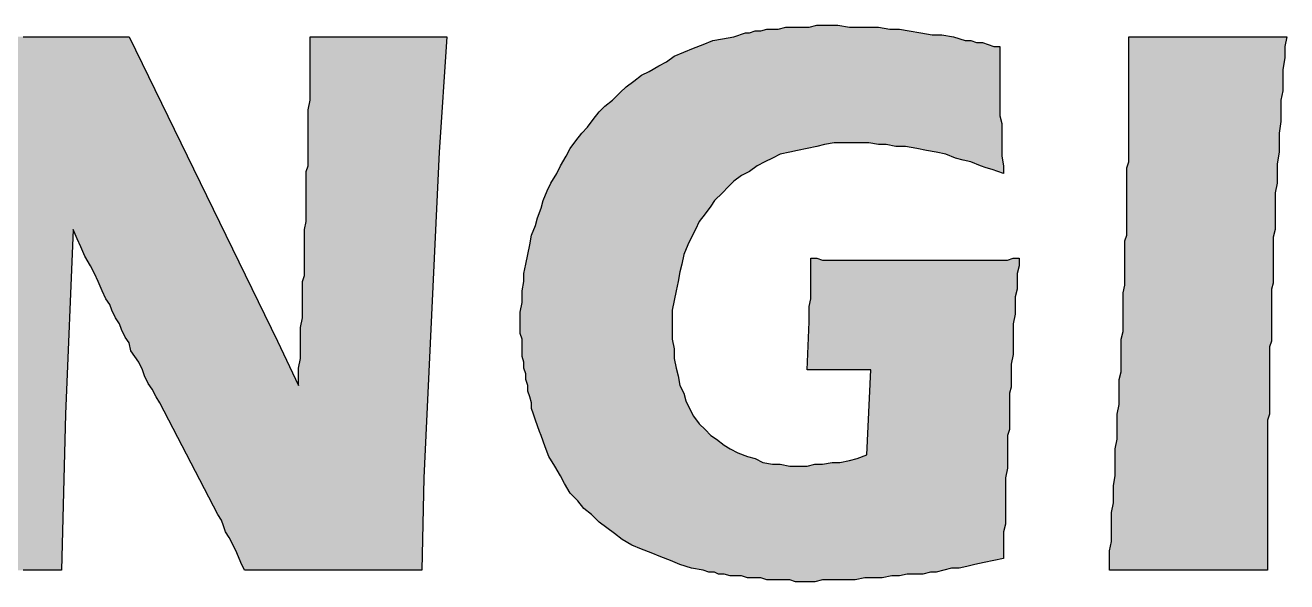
# Model space of a CAD drawing. Extents: x 0 to 36, y -3.3 to 24.
# Drawn here: x 16.882 to 17.425, y 1.725 to 1.964 of the extents above; entities that cross this region are included whole.
import ezdxf

# ---------------------------------------------------------------- set-up
doc = ezdxf.new("R2010")
doc.units = 0
doc.header["$LTSCALE"] = 10
doc.header["$MEASUREMENT"] = 0
doc.layers.add('BDR-18', color=1, linetype='Continuous')

# ---------------------------------------------------------------- blocks, each defined once
blk = doc.blocks.new('hel_logo_borderless_compact')
at = {"layer": 'BDR-18', "linetype": 'ByBlock'}
h = blk.add_hatch(color=256, dxfattribs=at)
h.dxf.hatch_style = 1
h.paths.add_polyline_path([(1.18511, 1.11386), (1.1876, 1.11386), (1.19008, 1.11303), (1.19256, 1.11303), (1.19505, 1.11303), (1.19753, 1.11303), (1.20002, 1.11303), (1.2025, 1.11303), (1.20499, 1.11303), (1.20995, 1.11303), (1.21492, 1.11303), (1.21989, 1.11303), (1.22403, 1.11303), (1.22817, 1.11303), (1.23231, 1.11303), (1.23562, 1.11303), (1.23976, 1.11303), (1.24307, 1.11303), (1.24639, 1.11303), (1.2497, 1.11303), (1.25301, 1.11303), (1.25632, 1.11303), (1.25881, 1.11303), (1.26212, 1.11303), (1.2646, 1.11303), (1.26709, 1.11303), (1.26957, 1.11303), (1.27206, 1.11386), (1.27454, 1.11386), (1.27454, 1.11055), (1.27371, 1.10724), (1.27371, 1.10392), (1.27371, 1.10061), (1.27288, 1.0973), (1.27288, 1.09316), (1.27288, 1.08985), (1.27206, 1.08571), (1.27206, 1.08157), (1.27206, 1.07743), (1.27206, 1.07246), (1.27123, 1.06832), (1.27123, 1.06335), (1.27123, 1.06087), (1.27123, 1.05838), (1.2704, 1.0559), (1.2704, 1.05341), (1.2704, 1.05093), (1.2704, 1.04845), (1.2704, 1.04596), (1.2704, 1.04265), (1.2704, 1.04017), (1.26957, 1.03768), (1.26957, 1.0352), (1.26957, 1.03271), (1.26957, 1.02857), (1.26957, 1.02361), (1.26874, 1.01947), (1.26874, 1.01533), (1.26874, 1.01119), (1.26874, 1.00704), (1.26874, 1.00373), (1.26874, 0.99959), (1.26792, 0.99628), (1.26792, 0.99297), (1.26792, 0.98966), (1.26792, 0.98717), (1.26792, 0.98469), (1.26378, 0.98386), (1.25963, 0.98303), (1.25549, 0.9822), (1.25218, 0.98138), (1.24887, 0.98055), (1.24556, 0.98055), (1.24225, 0.97972), (1.23893, 0.97889), (1.23645, 0.97889), (1.23314, 0.97806), (1.22983, 0.97806), (1.22651, 0.97806), (1.2232, 0.97724), (1.21989, 0.97724), (1.21575, 0.97641), (1.21161, 0.97641), (1.2083, 0.97641), (1.20416, 0.97558), (1.20084, 0.97558), (1.1967, 0.97558), (1.19339, 0.97558), (1.19008, 0.97558), (1.18677, 0.97475), (1.18346, 0.97475), (1.18097, 0.97475), (1.17849, 0.97475), (1.176, 0.97558), (1.17352, 0.97558), (1.17104, 0.97558), (1.16855, 0.97558), (1.16607, 0.97558), (1.16358, 0.97641), (1.1611, 0.97641), (1.15779, 0.97641), (1.1553, 0.97724), (1.15282, 0.97724), (1.15034, 0.97724), (1.14785, 0.97806), (1.14537, 0.97806), (1.14371, 0.97889), (1.14123, 0.97889), (1.13874, 0.97972), (1.13377, 0.98055), (1.12881, 0.9822), (1.12467, 0.98386), (1.12053, 0.98552), (1.11639, 0.98717), (1.11225, 0.98883), (1.10811, 0.99048), (1.10397, 0.99297), (1.10065, 0.99545), (1.09734, 0.99794), (1.09403, 1.00042), (1.09072, 1.00373), (1.08741, 1.00622), (1.08492, 1.00953), (1.08161, 1.01284), (1.07912, 1.01698), (1.07747, 1.02029), (1.07498, 1.02443), (1.0725, 1.02857), (1.07084, 1.03271), (1.06919, 1.03768), (1.06836, 1.03934), (1.06753, 1.04182), (1.0667, 1.04431), (1.06588, 1.04679), (1.06505, 1.04927), (1.06505, 1.05176), (1.06422, 1.05424), (1.06339, 1.05673), (1.06339, 1.05921), (1.06256, 1.06169), (1.06256, 1.06418), (1.06174, 1.06666), (1.06174, 1.06915), (1.06091, 1.07163), (1.06091, 1.07412), (1.06091, 1.0766), (1.06091, 1.07908), (1.06008, 1.08157), (1.06008, 1.08405), (1.06008, 1.08654), (1.06008, 1.09068), (1.06091, 1.09482), (1.06091, 1.09978), (1.06174, 1.10392), (1.06174, 1.10724), (1.06256, 1.11138), (1.06339, 1.11552), (1.06422, 1.11966), (1.06505, 1.1238), (1.0667, 1.12794), (1.06753, 1.13125), (1.06919, 1.13539), (1.07002, 1.1387), (1.07167, 1.14284), (1.07333, 1.14615), (1.07581, 1.15029), (1.07747, 1.15361), (1.07995, 1.15775), (1.08161, 1.16106), (1.08409, 1.16437), (1.08658, 1.16768), (1.08906, 1.17017), (1.09155, 1.17348), (1.09403, 1.17679), (1.09651, 1.17927), (1.09983, 1.18176), (1.10314, 1.18507), (1.10562, 1.18755), (1.10893, 1.19004), (1.11225, 1.19252), (1.11556, 1.19418), (1.1197, 1.19666), (1.12301, 1.19832), (1.12632, 1.2008), (1.13046, 1.20246), (1.1346, 1.20412), (1.13874, 1.20577), (1.14288, 1.20743), (1.14702, 1.20826), (1.15199, 1.20908), (1.15696, 1.21074), (1.15862, 1.21074), (1.1611, 1.21157), (1.16358, 1.21157), (1.16607, 1.2124), (1.16855, 1.2124), (1.17104, 1.2124), (1.17435, 1.21322), (1.17683, 1.21322), (1.17932, 1.21322), (1.1818, 1.21322), (1.18428, 1.21322), (1.1876, 1.21405), (1.19008, 1.21405), (1.19256, 1.21405), (1.1967, 1.21405), (1.20167, 1.21322), (1.20581, 1.21322), (1.20995, 1.21322), (1.21409, 1.21322), (1.21906, 1.2124), (1.2232, 1.2124), (1.22734, 1.21157), (1.23231, 1.21074), (1.23728, 1.20991), (1.24142, 1.20991), (1.24639, 1.20908), (1.25135, 1.20743), (1.25384, 1.20743), (1.25632, 1.2066), (1.25881, 1.2066), (1.26129, 1.20577), (1.26378, 1.20494), (1.26626, 1.20494), (1.26626, 1.20163), (1.26626, 1.19832), (1.26626, 1.19501), (1.26626, 1.19252), (1.26626, 1.18921), (1.26626, 1.1859), (1.26626, 1.18259), (1.26626, 1.17845), (1.26626, 1.17513), (1.26709, 1.17182), (1.26709, 1.16851), (1.26709, 1.16437), (1.26709, 1.16106), (1.26709, 1.15775), (1.26792, 1.15361), (1.26792, 1.15029), (1.26543, 1.15112), (1.26295, 1.15195), (1.26046, 1.15278), (1.25798, 1.15361), (1.25384, 1.15526), (1.25053, 1.15609), (1.24721, 1.15692), (1.24307, 1.15857), (1.23893, 1.1594), (1.23479, 1.16023), (1.23065, 1.16106), (1.22569, 1.16189), (1.22155, 1.16189), (1.21741, 1.16271), (1.21409, 1.16271), (1.20995, 1.16354), (1.20664, 1.16354), (1.20333, 1.16354), (1.19919, 1.16354), (1.19505, 1.16354), (1.19091, 1.16271), (1.1876, 1.16189), (1.18346, 1.16106), (1.17932, 1.16023), (1.176, 1.1594), (1.17186, 1.15857), (1.16855, 1.15692), (1.16524, 1.15526), (1.16193, 1.15361), (1.15862, 1.15112), (1.1553, 1.14947), (1.15199, 1.14698), (1.14951, 1.1445), (1.14702, 1.14201), (1.14371, 1.1387), (1.14205, 1.13622), (1.13957, 1.13291), (1.13709, 1.12959), (1.13543, 1.12628), (1.13377, 1.12297), (1.13212, 1.11966), (1.13046, 1.11552), (1.12963, 1.11138), (1.12881, 1.10806), (1.12798, 1.10392), (1.12715, 1.09978), (1.12632, 1.09564), (1.12549, 1.0915), (1.12549, 1.08736), (1.12549, 1.08322), (1.12549, 1.07908), (1.12632, 1.07494), (1.12632, 1.0708), (1.12715, 1.06666), (1.12798, 1.06335), (1.12881, 1.05921), (1.13046, 1.0559), (1.13129, 1.05259), (1.13295, 1.04927), (1.1346, 1.04596), (1.13709, 1.04265), (1.13957, 1.04017), (1.14205, 1.03768), (1.14454, 1.03603), (1.14785, 1.03354), (1.15034, 1.03189), (1.15365, 1.03023), (1.15779, 1.02857), (1.1611, 1.02775), (1.16441, 1.02609), (1.16855, 1.02526), (1.17186, 1.02526), (1.176, 1.02443), (1.18014, 1.02443), (1.18346, 1.02443), (1.18677, 1.02526), (1.19008, 1.02526), (1.19422, 1.02609), (1.19753, 1.02609), (1.20167, 1.02692), (1.20499, 1.02775), (1.20913, 1.0294), (1.21078, 1.06583), (1.2083, 1.06583), (1.20664, 1.06583), (1.20333, 1.06583), (1.20084, 1.06583), (1.19919, 1.06583), (1.18346, 1.06583), (1.18428, 1.08654), (1.18428, 1.08819), (1.18428, 1.09068), (1.18428, 1.09316), (1.18511, 1.09647), (1.18511, 1.09978), (1.18511, 1.10392), (1.18511, 1.10558), (1.18511, 1.10806), (1.18511, 1.11055)])
h = blk.add_hatch(color=256, dxfattribs=at)
h.dxf.hatch_style = 1
h.paths.add_polyline_path([(0.80339, 0.97972), (0.8067, 1.0145), (0.8125, 1.13456), (0.81416, 1.18341), (0.81416, 1.20908), (0.81747, 1.20908), (0.81995, 1.20908), (0.82244, 1.20908), (0.82575, 1.20908), (0.82823, 1.20908), (0.83072, 1.20908), (0.83403, 1.20908), (0.83651, 1.20908), (0.839, 1.20908), (0.84148, 1.20908), (0.84396, 1.20908), (0.84645, 1.20908), (0.85059, 1.20908), (0.85556, 1.20908), (0.85887, 1.20908), (0.86301, 1.20908), (0.86632, 1.20908), (0.87129, 1.20908), (0.87295, 1.20908), (0.87543, 1.20908), (0.87791, 1.20908), (0.8804, 1.20908), (0.88288, 1.20908), (0.88619, 1.20908), (0.88868, 1.20908), (0.89199, 1.20908), (0.95575, 1.07826), (0.96486, 1.05921), (0.96486, 1.06335), (0.96486, 1.06666), (0.96568, 1.0708), (0.96568, 1.07494), (0.96568, 1.07908), (0.96568, 1.08405), (0.96651, 1.08819), (0.96651, 1.09068), (0.96651, 1.09316), (0.96651, 1.09564), (0.96651, 1.09813), (0.96651, 1.10144), (0.96651, 1.10392), (0.96734, 1.10641), (0.96734, 1.10889), (0.96734, 1.1122), (0.96734, 1.11469), (0.96734, 1.11717), (0.96734, 1.12048), (0.96734, 1.12297), (0.96734, 1.12628), (0.96817, 1.12959), (0.96817, 1.13208), (0.96817, 1.13539), (0.96817, 1.1387), (0.96817, 1.14201), (0.96817, 1.14533), (0.96817, 1.14781), (0.96817, 1.15112), (0.969, 1.15361), (0.969, 1.15692), (0.969, 1.1594), (0.969, 1.16271), (0.969, 1.1652), (0.969, 1.16768), (0.969, 1.17017), (0.969, 1.17265), (0.969, 1.17513), (0.969, 1.17762), (0.96983, 1.18176), (0.96983, 1.1859), (0.96983, 1.19004), (0.96983, 1.19418), (0.96983, 1.19749), (0.96983, 1.2008), (0.96983, 1.20412), (0.96983, 1.2066), (0.96983, 1.20908), (0.97479, 1.20908), (0.97893, 1.20908), (0.98307, 1.20908), (0.98639, 1.20908), (0.99053, 1.20908), (0.99384, 1.20908), (0.99632, 1.20908), (0.99963, 1.20908), (1.00129, 1.20908), (1.00295, 1.20908), (1.00626, 1.20908), (1.00957, 1.20908), (1.01371, 1.20908), (1.01537, 1.20908), (1.01785, 1.20908), (1.02033, 1.20908), (1.02282, 1.20908), (1.02613, 1.20908), (1.02862, 1.20908), (1.0253, 1.1594), (1.01868, 1.01947), (1.01785, 0.97972), (1.01288, 0.97972), (1.00791, 0.97972), (1.00377, 0.97972), (0.99881, 0.97972), (0.99467, 0.97972), (0.9897, 0.97972), (0.98556, 0.97972), (0.98142, 0.97972), (0.97728, 0.97972), (0.97314, 0.97972), (0.969, 0.97972), (0.96651, 0.97972), (0.96403, 0.97972), (0.96154, 0.97972), (0.95906, 0.97972), (0.95658, 0.97972), (0.95409, 0.97972), (0.95078, 0.97972), (0.9483, 0.97972), (0.94498, 0.97972), (0.94167, 0.97972), (0.94002, 0.98303), (0.93836, 0.98717), (0.9367, 0.99048), (0.93505, 0.9938), (0.93339, 0.99628), (0.93256, 0.99876), (0.93174, 1.00125), (0.93008, 1.00373), (0.90524, 1.05176), (0.90358, 1.05424), (0.90193, 1.05755), (0.90027, 1.06004), (0.89861, 1.06335), (0.89779, 1.06583), (0.89613, 1.06915), (0.89447, 1.07163), (0.89282, 1.07412), (0.89199, 1.07743), (0.89033, 1.07991), (0.88868, 1.08322), (0.88785, 1.08571), (0.88619, 1.08819), (0.88454, 1.0915), (0.88371, 1.09399), (0.88205, 1.09647), (0.8804, 1.09978), (0.87874, 1.10392), (0.87709, 1.10724), (0.87543, 1.11055), (0.87295, 1.11469), (0.87129, 1.11883), (0.86963, 1.12214), (0.86798, 1.12628), (0.86467, 1.04679), (0.86301, 0.97972), (0.85887, 0.97972), (0.85473, 0.97972), (0.85059, 0.97972), (0.84645, 0.97972), (0.84314, 0.97972), (0.83982, 0.97972), (0.83734, 0.97972), (0.83486, 0.97972), (0.83237, 0.97972), (0.82989, 0.97972), (0.82658, 0.97972), (0.82244, 0.97972), (0.81912, 0.97972), (0.81664, 0.97972), (0.81416, 0.97972), (0.81167, 0.97972), (0.80919, 0.97972), (0.8067, 0.97972)])
h = blk.add_hatch(color=256, dxfattribs=at)
h.dxf.hatch_style = 1
h.paths.add_polyline_path([(1.31346, 0.97972), (1.31346, 0.98386), (1.31346, 0.988), (1.31428, 0.99214), (1.31428, 0.99628), (1.31428, 1.00042), (1.31428, 1.00456), (1.31511, 1.0087), (1.31511, 1.01201), (1.31511, 1.01615), (1.31594, 1.02029), (1.31594, 1.02443), (1.31594, 1.02775), (1.31594, 1.03189), (1.31677, 1.03603), (1.31677, 1.03934), (1.31677, 1.04348), (1.31677, 1.04679), (1.3176, 1.05093), (1.3176, 1.05424), (1.3176, 1.05755), (1.3176, 1.06169), (1.31842, 1.06501), (1.31842, 1.06832), (1.31842, 1.07246), (1.31842, 1.07577), (1.31842, 1.07908), (1.31925, 1.0824), (1.31925, 1.08571), (1.31925, 1.08902), (1.31925, 1.09233), (1.31925, 1.09564), (1.31925, 1.09896), (1.32008, 1.10227), (1.32008, 1.10558), (1.32008, 1.10889), (1.32008, 1.1122), (1.32008, 1.11469), (1.32008, 1.118), (1.32008, 1.12131), (1.32091, 1.1238), (1.32091, 1.12711), (1.32091, 1.13042), (1.32091, 1.13291), (1.32091, 1.13622), (1.32091, 1.1387), (1.32091, 1.14201), (1.32091, 1.1445), (1.32091, 1.14698), (1.32091, 1.15029), (1.32091, 1.15278), (1.32174, 1.15526), (1.32174, 1.15775), (1.32174, 1.16106), (1.32174, 1.16354), (1.32174, 1.16603), (1.32174, 1.16851), (1.32174, 1.17099), (1.32174, 1.17348), (1.32174, 1.17596), (1.32174, 1.17845), (1.32174, 1.18259), (1.32174, 1.18755), (1.32174, 1.20908), (1.32505, 1.20908), (1.32753, 1.20908), (1.33085, 1.20908), (1.33333, 1.20908), (1.33664, 1.20908), (1.33913, 1.20908), (1.34161, 1.20908), (1.34327, 1.20908), (1.34741, 1.20908), (1.35155, 1.20908), (1.35403, 1.20908), (1.35651, 1.20908), (1.35817, 1.20908), (1.36065, 1.20908), (1.36314, 1.20908), (1.36728, 1.20908), (1.36893, 1.20908), (1.37142, 1.20908), (1.3739, 1.20908), (1.37639, 1.20908), (1.3797, 1.20908), (1.38218, 1.20908), (1.3855, 1.20908), (1.38964, 1.20908), (1.38881, 1.20494), (1.38881, 1.19998), (1.38798, 1.19501), (1.38798, 1.19087), (1.38798, 1.1859), (1.38715, 1.18176), (1.38715, 1.17679), (1.38715, 1.17265), (1.38632, 1.16768), (1.38632, 1.16354), (1.38632, 1.1594), (1.3855, 1.15443), (1.3855, 1.15029), (1.3855, 1.14615), (1.38467, 1.14201), (1.38467, 1.13787), (1.38467, 1.13456), (1.38467, 1.13208), (1.38467, 1.12876), (1.38467, 1.12628), (1.38384, 1.12297), (1.38384, 1.12048), (1.38384, 1.11717), (1.38384, 1.11469), (1.38384, 1.11138), (1.38384, 1.10889), (1.38384, 1.10558), (1.38384, 1.1031), (1.38301, 1.10061), (1.38301, 1.0973), (1.38301, 1.09482), (1.38301, 1.09233), (1.38301, 1.08902), (1.38301, 1.08654), (1.38301, 1.08405), (1.38301, 1.08074), (1.38301, 1.07826), (1.38218, 1.07577), (1.38218, 1.07329), (1.38218, 1.06997), (1.38218, 1.06749), (1.38218, 1.06501), (1.38218, 1.06252), (1.38218, 1.06004), (1.38218, 1.05755), (1.38218, 1.05424), (1.38218, 1.05176), (1.38218, 1.04927), (1.38218, 1.04679), (1.38135, 1.04431), (1.38135, 1.04182), (1.38135, 1.03934), (1.38135, 1.03685), (1.38135, 1.03437), (1.38135, 1.0294), (1.38135, 1.02526), (1.38135, 1.02029), (1.38135, 1.01615), (1.38135, 1.01119), (1.38135, 1.00704), (1.38135, 1.0029), (1.38135, 0.99876), (1.38135, 0.99462), (1.38135, 0.99048), (1.38135, 0.98717), (1.38135, 0.98303), (1.38135, 0.97972), (1.34989, 0.97972), (1.34741, 0.97972), (1.34409, 0.97972), (1.34078, 0.97972), (1.33664, 0.97972), (1.33416, 0.97972), (1.33167, 0.97972), (1.32836, 0.97972), (1.32588, 0.97972), (1.32257, 0.97972), (1.32008, 0.97972), (1.31677, 0.97972)])
for points in [[(1.18511, 1.11386), (1.1876, 1.11386), (1.19008, 1.11303), (1.19256, 1.11303), (1.19505, 1.11303), (1.19753, 1.11303), (1.20002, 1.11303), (1.2025, 1.11303), (1.20499, 1.11303), (1.20995, 1.11303), (1.21492, 1.11303), (1.21989, 1.11303), (1.22403, 1.11303), (1.22817, 1.11303), (1.23231, 1.11303), (1.23562, 1.11303), (1.23976, 1.11303), (1.24307, 1.11303), (1.24639, 1.11303), (1.2497, 1.11303), (1.25301, 1.11303), (1.25632, 1.11303), (1.25881, 1.11303), (1.26212, 1.11303), (1.2646, 1.11303), (1.26709, 1.11303), (1.26957, 1.11303), (1.27206, 1.11386), (1.27454, 1.11386), (1.27454, 1.11055), (1.27371, 1.10724), (1.27371, 1.10392), (1.27371, 1.10061), (1.27288, 1.0973), (1.27288, 1.09316), (1.27288, 1.08985), (1.27206, 1.08571), (1.27206, 1.08157), (1.27206, 1.07743), (1.27206, 1.07246), (1.27123, 1.06832), (1.27123, 1.06335), (1.27123, 1.06087), (1.27123, 1.05838), (1.2704, 1.0559), (1.2704, 1.05341), (1.2704, 1.05093), (1.2704, 1.04845), (1.2704, 1.04596), (1.2704, 1.04265), (1.2704, 1.04017), (1.26957, 1.03768), (1.26957, 1.0352), (1.26957, 1.03271), (1.26957, 1.02857), (1.26957, 1.02361), (1.26874, 1.01947), (1.26874, 1.01533), (1.26874, 1.01119), (1.26874, 1.00704), (1.26874, 1.00373), (1.26874, 0.99959), (1.26792, 0.99628), (1.26792, 0.99297), (1.26792, 0.98966), (1.26792, 0.98717), (1.26792, 0.98469), (1.26378, 0.98386), (1.25963, 0.98303), (1.25549, 0.9822), (1.25218, 0.98138), (1.24887, 0.98055), (1.24556, 0.98055), (1.24225, 0.97972), (1.23893, 0.97889), (1.23645, 0.97889), (1.23314, 0.97806), (1.22983, 0.97806), (1.22651, 0.97806), (1.2232, 0.97724), (1.21989, 0.97724), (1.21575, 0.97641), (1.21161, 0.97641), (1.2083, 0.97641), (1.20416, 0.97558), (1.20084, 0.97558), (1.1967, 0.97558), (1.19339, 0.97558), (1.19008, 0.97558), (1.18677, 0.97475), (1.18346, 0.97475), (1.18097, 0.97475), (1.17849, 0.97475), (1.176, 0.97558), (1.17352, 0.97558), (1.17104, 0.97558), (1.16855, 0.97558), (1.16607, 0.97558), (1.16358, 0.97641), (1.1611, 0.97641), (1.15779, 0.97641), (1.1553, 0.97724), (1.15282, 0.97724), (1.15034, 0.97724), (1.14785, 0.97806), (1.14537, 0.97806), (1.14371, 0.97889), (1.14123, 0.97889), (1.13874, 0.97972), (1.13377, 0.98055), (1.12881, 0.9822), (1.12467, 0.98386), (1.12053, 0.98552), (1.11639, 0.98717), (1.11225, 0.98883), (1.10811, 0.99048), (1.10397, 0.99297), (1.10065, 0.99545), (1.09734, 0.99794), (1.09403, 1.00042), (1.09072, 1.00373), (1.08741, 1.00622), (1.08492, 1.00953), (1.08161, 1.01284), (1.07912, 1.01698), (1.07747, 1.02029), (1.07498, 1.02443), (1.0725, 1.02857), (1.07084, 1.03271), (1.06919, 1.03768), (1.06836, 1.03934), (1.06753, 1.04182), (1.0667, 1.04431), (1.06588, 1.04679), (1.06505, 1.04927), (1.06505, 1.05176), (1.06422, 1.05424), (1.06339, 1.05673), (1.06339, 1.05921), (1.06256, 1.06169), (1.06256, 1.06418), (1.06174, 1.06666), (1.06174, 1.06915), (1.06091, 1.07163), (1.06091, 1.07412), (1.06091, 1.0766), (1.06091, 1.07908), (1.06008, 1.08157), (1.06008, 1.08405), (1.06008, 1.08654), (1.06008, 1.09068), (1.06091, 1.09482), (1.06091, 1.09978), (1.06174, 1.10392), (1.06174, 1.10724), (1.06256, 1.11138), (1.06339, 1.11552), (1.06422, 1.11966), (1.06505, 1.1238), (1.0667, 1.12794), (1.06753, 1.13125), (1.06919, 1.13539), (1.07002, 1.1387), (1.07167, 1.14284), (1.07333, 1.14615), (1.07581, 1.15029), (1.07747, 1.15361), (1.07995, 1.15775), (1.08161, 1.16106), (1.08409, 1.16437), (1.08658, 1.16768), (1.08906, 1.17017), (1.09155, 1.17348), (1.09403, 1.17679), (1.09651, 1.17927), (1.09983, 1.18176), (1.10314, 1.18507), (1.10562, 1.18755), (1.10893, 1.19004), (1.11225, 1.19252), (1.11556, 1.19418), (1.1197, 1.19666), (1.12301, 1.19832), (1.12632, 1.2008), (1.13046, 1.20246), (1.1346, 1.20412), (1.13874, 1.20577), (1.14288, 1.20743), (1.14702, 1.20826), (1.15199, 1.20908), (1.15696, 1.21074), (1.15862, 1.21074), (1.1611, 1.21157), (1.16358, 1.21157), (1.16607, 1.2124), (1.16855, 1.2124), (1.17104, 1.2124), (1.17435, 1.21322), (1.17683, 1.21322), (1.17932, 1.21322), (1.1818, 1.21322), (1.18428, 1.21322), (1.1876, 1.21405), (1.19008, 1.21405), (1.19256, 1.21405), (1.1967, 1.21405), (1.20167, 1.21322), (1.20581, 1.21322), (1.20995, 1.21322), (1.21409, 1.21322), (1.21906, 1.2124), (1.2232, 1.2124), (1.22734, 1.21157), (1.23231, 1.21074), (1.23728, 1.20991), (1.24142, 1.20991), (1.24639, 1.20908), (1.25135, 1.20743), (1.25384, 1.20743), (1.25632, 1.2066), (1.25881, 1.2066), (1.26129, 1.20577), (1.26378, 1.20494), (1.26626, 1.20494), (1.26626, 1.20163), (1.26626, 1.19832), (1.26626, 1.19501), (1.26626, 1.19252), (1.26626, 1.18921), (1.26626, 1.1859), (1.26626, 1.18259), (1.26626, 1.17845), (1.26626, 1.17513), (1.26709, 1.17182), (1.26709, 1.16851), (1.26709, 1.16437), (1.26709, 1.16106), (1.26709, 1.15775), (1.26792, 1.15361), (1.26792, 1.15029), (1.26543, 1.15112), (1.26295, 1.15195), (1.26046, 1.15278), (1.25798, 1.15361), (1.25384, 1.15526), (1.25053, 1.15609), (1.24721, 1.15692), (1.24307, 1.15857), (1.23893, 1.1594), (1.23479, 1.16023), (1.23065, 1.16106), (1.22569, 1.16189), (1.22155, 1.16189), (1.21741, 1.16271), (1.21409, 1.16271), (1.20995, 1.16354), (1.20664, 1.16354), (1.20333, 1.16354), (1.19919, 1.16354), (1.19505, 1.16354), (1.19091, 1.16271), (1.1876, 1.16189), (1.18346, 1.16106), (1.17932, 1.16023), (1.176, 1.1594), (1.17186, 1.15857), (1.16855, 1.15692), (1.16524, 1.15526), (1.16193, 1.15361), (1.15862, 1.15112), (1.1553, 1.14947), (1.15199, 1.14698), (1.14951, 1.1445), (1.14702, 1.14201), (1.14371, 1.1387), (1.14205, 1.13622), (1.13957, 1.13291), (1.13709, 1.12959), (1.13543, 1.12628), (1.13377, 1.12297), (1.13212, 1.11966), (1.13046, 1.11552), (1.12963, 1.11138), (1.12881, 1.10806), (1.12798, 1.10392), (1.12715, 1.09978), (1.12632, 1.09564), (1.12549, 1.0915), (1.12549, 1.08736), (1.12549, 1.08322), (1.12549, 1.07908), (1.12632, 1.07494), (1.12632, 1.0708), (1.12715, 1.06666), (1.12798, 1.06335), (1.12881, 1.05921), (1.13046, 1.0559), (1.13129, 1.05259), (1.13295, 1.04927), (1.1346, 1.04596), (1.13709, 1.04265), (1.13957, 1.04017), (1.14205, 1.03768), (1.14454, 1.03603), (1.14785, 1.03354), (1.15034, 1.03189), (1.15365, 1.03023), (1.15779, 1.02857), (1.1611, 1.02775), (1.16441, 1.02609), (1.16855, 1.02526), (1.17186, 1.02526), (1.176, 1.02443), (1.18014, 1.02443), (1.18346, 1.02443), (1.18677, 1.02526), (1.19008, 1.02526), (1.19422, 1.02609), (1.19753, 1.02609), (1.20167, 1.02692), (1.20499, 1.02775), (1.20913, 1.0294), (1.21078, 1.06583), (1.2083, 1.06583), (1.20664, 1.06583), (1.20333, 1.06583), (1.20084, 1.06583), (1.19919, 1.06583), (1.18346, 1.06583), (1.18428, 1.08654), (1.18428, 1.08819), (1.18428, 1.09068), (1.18428, 1.09316), (1.18511, 1.09647), (1.18511, 1.09978), (1.18511, 1.10392), (1.18511, 1.10558), (1.18511, 1.10806), (1.18511, 1.11055)], [(1.31346, 0.97972), (1.31346, 0.98386), (1.31346, 0.988), (1.31428, 0.99214), (1.31428, 0.99628), (1.31428, 1.00042), (1.31428, 1.00456), (1.31511, 1.0087), (1.31511, 1.01201), (1.31511, 1.01615), (1.31594, 1.02029), (1.31594, 1.02443), (1.31594, 1.02775), (1.31594, 1.03189), (1.31677, 1.03603), (1.31677, 1.03934), (1.31677, 1.04348), (1.31677, 1.04679), (1.3176, 1.05093), (1.3176, 1.05424), (1.3176, 1.05755), (1.3176, 1.06169), (1.31842, 1.06501), (1.31842, 1.06832), (1.31842, 1.07246), (1.31842, 1.07577), (1.31842, 1.07908), (1.31925, 1.0824), (1.31925, 1.08571), (1.31925, 1.08902), (1.31925, 1.09233), (1.31925, 1.09564), (1.31925, 1.09896), (1.32008, 1.10227), (1.32008, 1.10558), (1.32008, 1.10889), (1.32008, 1.1122), (1.32008, 1.11469), (1.32008, 1.118), (1.32008, 1.12131), (1.32091, 1.1238), (1.32091, 1.12711), (1.32091, 1.13042), (1.32091, 1.13291), (1.32091, 1.13622), (1.32091, 1.1387), (1.32091, 1.14201), (1.32091, 1.1445), (1.32091, 1.14698), (1.32091, 1.15029), (1.32091, 1.15278), (1.32174, 1.15526), (1.32174, 1.15775), (1.32174, 1.16106), (1.32174, 1.16354), (1.32174, 1.16603), (1.32174, 1.16851), (1.32174, 1.17099), (1.32174, 1.17348), (1.32174, 1.17596), (1.32174, 1.17845), (1.32174, 1.18259), (1.32174, 1.18755), (1.32174, 1.20908), (1.32505, 1.20908), (1.32753, 1.20908), (1.33085, 1.20908), (1.33333, 1.20908), (1.33664, 1.20908), (1.33913, 1.20908), (1.34161, 1.20908), (1.34327, 1.20908), (1.34741, 1.20908), (1.35155, 1.20908), (1.35403, 1.20908), (1.35651, 1.20908), (1.35817, 1.20908), (1.36065, 1.20908), (1.36314, 1.20908), (1.36728, 1.20908), (1.36893, 1.20908), (1.37142, 1.20908), (1.3739, 1.20908), (1.37639, 1.20908), (1.3797, 1.20908), (1.38218, 1.20908), (1.3855, 1.20908), (1.38964, 1.20908), (1.38881, 1.20494), (1.38881, 1.19998), (1.38798, 1.19501), (1.38798, 1.19087), (1.38798, 1.1859), (1.38715, 1.18176), (1.38715, 1.17679), (1.38715, 1.17265), (1.38632, 1.16768), (1.38632, 1.16354), (1.38632, 1.1594), (1.3855, 1.15443), (1.3855, 1.15029), (1.3855, 1.14615), (1.38467, 1.14201), (1.38467, 1.13787), (1.38467, 1.13456), (1.38467, 1.13208), (1.38467, 1.12876), (1.38467, 1.12628), (1.38384, 1.12297), (1.38384, 1.12048), (1.38384, 1.11717), (1.38384, 1.11469), (1.38384, 1.11138), (1.38384, 1.10889), (1.38384, 1.10558), (1.38384, 1.1031), (1.38301, 1.10061), (1.38301, 1.0973), (1.38301, 1.09482), (1.38301, 1.09233), (1.38301, 1.08902), (1.38301, 1.08654), (1.38301, 1.08405), (1.38301, 1.08074), (1.38301, 1.07826), (1.38218, 1.07577), (1.38218, 1.07329), (1.38218, 1.06997), (1.38218, 1.06749), (1.38218, 1.06501), (1.38218, 1.06252), (1.38218, 1.06004), (1.38218, 1.05755), (1.38218, 1.05424), (1.38218, 1.05176), (1.38218, 1.04927), (1.38218, 1.04679), (1.38135, 1.04431), (1.38135, 1.04182), (1.38135, 1.03934), (1.38135, 1.03685), (1.38135, 1.03437), (1.38135, 1.0294), (1.38135, 1.02526), (1.38135, 1.02029), (1.38135, 1.01615), (1.38135, 1.01119), (1.38135, 1.00704), (1.38135, 1.0029), (1.38135, 0.99876), (1.38135, 0.99462), (1.38135, 0.99048), (1.38135, 0.98717), (1.38135, 0.98303), (1.38135, 0.97972), (1.34989, 0.97972), (1.34741, 0.97972), (1.34409, 0.97972), (1.34078, 0.97972), (1.33664, 0.97972), (1.33416, 0.97972), (1.33167, 0.97972), (1.32836, 0.97972), (1.32588, 0.97972), (1.32257, 0.97972), (1.32008, 0.97972), (1.31677, 0.97972)]]:
    blk.add_lwpolyline(points, close=True, dxfattribs=at)
blk.add_lwpolyline([(0.84645, 1.20908), (0.85059, 1.20908), (0.85556, 1.20908), (0.85887, 1.20908), (0.86301, 1.20908), (0.86632, 1.20908), (0.87129, 1.20908), (0.87295, 1.20908), (0.87543, 1.20908), (0.87791, 1.20908), (0.8804, 1.20908), (0.88288, 1.20908), (0.88619, 1.20908), (0.88868, 1.20908), (0.89199, 1.20908), (0.95575, 1.07826), (0.96486, 1.05921), (0.96486, 1.06335), (0.96486, 1.06666), (0.96568, 1.0708), (0.96568, 1.07494), (0.96568, 1.07908), (0.96568, 1.08405), (0.96651, 1.08819), (0.96651, 1.09068), (0.96651, 1.09316), (0.96651, 1.09564), (0.96651, 1.09813), (0.96651, 1.10144), (0.96651, 1.10392), (0.96734, 1.10641), (0.96734, 1.10889), (0.96734, 1.1122), (0.96734, 1.11469), (0.96734, 1.11717), (0.96734, 1.12048), (0.96734, 1.12297), (0.96734, 1.12628), (0.96817, 1.12959), (0.96817, 1.13208), (0.96817, 1.13539), (0.96817, 1.1387), (0.96817, 1.14201), (0.96817, 1.14533), (0.96817, 1.14781), (0.96817, 1.15112), (0.969, 1.15361), (0.969, 1.15692), (0.969, 1.1594), (0.969, 1.16271), (0.969, 1.1652), (0.969, 1.16768), (0.969, 1.17017), (0.969, 1.17265), (0.969, 1.17513), (0.969, 1.17762), (0.96983, 1.18176), (0.96983, 1.1859), (0.96983, 1.19004), (0.96983, 1.19418), (0.96983, 1.19749), (0.96983, 1.2008), (0.96983, 1.20412), (0.96983, 1.2066), (0.96983, 1.20908), (0.97479, 1.20908), (0.97893, 1.20908), (0.98307, 1.20908), (0.98639, 1.20908), (0.99053, 1.20908), (0.99384, 1.20908), (0.99632, 1.20908), (0.99963, 1.20908), (1.00129, 1.20908), (1.00295, 1.20908), (1.00626, 1.20908), (1.00957, 1.20908), (1.01371, 1.20908), (1.01537, 1.20908), (1.01785, 1.20908), (1.02033, 1.20908), (1.02282, 1.20908), (1.02613, 1.20908), (1.02862, 1.20908), (1.0253, 1.1594), (1.01868, 1.01947), (1.01785, 0.97972), (1.01288, 0.97972), (1.00791, 0.97972), (1.00377, 0.97972), (0.99881, 0.97972), (0.99467, 0.97972), (0.9897, 0.97972), (0.98556, 0.97972), (0.98142, 0.97972), (0.97728, 0.97972), (0.97314, 0.97972), (0.969, 0.97972), (0.96651, 0.97972), (0.96403, 0.97972), (0.96154, 0.97972), (0.95906, 0.97972), (0.95658, 0.97972), (0.95409, 0.97972), (0.95078, 0.97972), (0.9483, 0.97972), (0.94498, 0.97972), (0.94167, 0.97972), (0.94002, 0.98303), (0.93836, 0.98717), (0.9367, 0.99048), (0.93505, 0.9938), (0.93339, 0.99628), (0.93256, 0.99876), (0.93174, 1.00125), (0.93008, 1.00373), (0.90524, 1.05176), (0.90358, 1.05424), (0.90193, 1.05755), (0.90027, 1.06004), (0.89861, 1.06335), (0.89779, 1.06583), (0.89613, 1.06915), (0.89447, 1.07163), (0.89282, 1.07412), (0.89199, 1.07743), (0.89033, 1.07991), (0.88868, 1.08322), (0.88785, 1.08571), (0.88619, 1.08819), (0.88454, 1.0915), (0.88371, 1.09399), (0.88205, 1.09647), (0.8804, 1.09978), (0.87874, 1.10392), (0.87709, 1.10724), (0.87543, 1.11055), (0.87295, 1.11469), (0.87129, 1.11883), (0.86963, 1.12214), (0.86798, 1.12628), (0.86467, 1.04679), (0.86301, 0.97972), (0.85887, 0.97972), (0.85473, 0.97972), (0.85059, 0.97972), (0.84645, 0.97972)], dxfattribs=at)

msp = doc.modelspace()

# ---------------------------------------------------------------- block references
msp.add_blockref('hel_logo_borderless_compact', (16.03505, 0.75))

doc.saveas('drawing.dxf')
